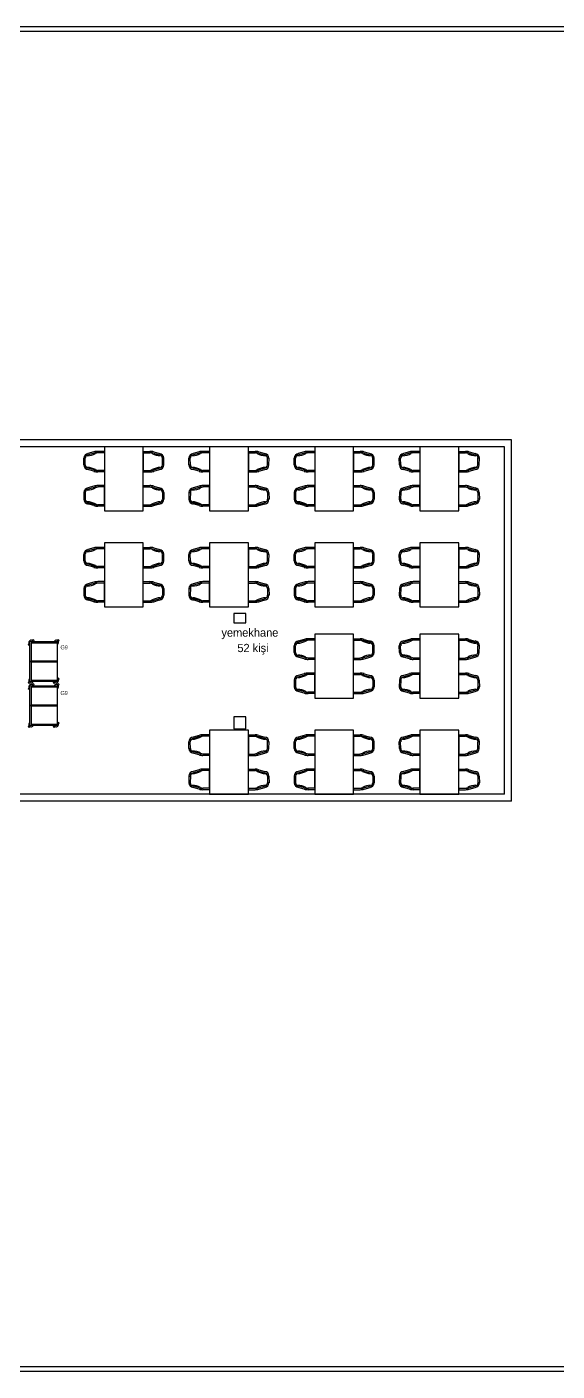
# Model space of a CAD drawing. Header units: centimetres. Extents: x 112015 to 133851, y 84304 to 98493.
# Drawn here: x 117075 to 118235, y 87433 to 90373 of the extents above; entities that cross this region are included whole.
import ezdxf
from ezdxf.enums import TextEntityAlignment as Align

# ---------------------------------------------------------------- set-up
doc = ezdxf.new("R2010")
doc.units = ezdxf.units.CM
doc.header["$LTSCALE"] = 100
doc.header["$MEASUREMENT"] = 0
doc.layers.get('0').update_dxf_attribs({"linetype": 'CONTINUOUS'})
doc.layers.add('01tefris', color=8, linetype='CONTINUOUS')
doc.layers.add('BL-C', color=140, linetype='CONTINUOUS')
doc.layers.add('s-depo', color=140, linetype='CONTINUOUS', lineweight=25)
doc.styles.add('TAKSİM', font='GOTHIC.TTF', dxfattribs={"height": 20})

# ---------------------------------------------------------------- blocks, each defined once
blk = doc.blocks.new('T_masa 01')
for p, q in [((291.2, 153), (294.9, 166)), ((294, 152.2), (297.7, 164.9)), ((319.7, 175), (305.3, 175.1)), ((305.3, 175.1), (305.3, 172.1)), ((319.7, 172), (305.3, 172.1)), ((319.7, 175), (319.7, 172)), ((330.8, 152.2), (327.1, 164.8)), ((333.7, 153), (329.9, 166)), ((366.3, 153), (370.1, 166)), ((369.2, 152.2), (372.9, 164.8)), ((380.3, 175), (394.7, 175.1)), ((380.3, 175), (380.3, 172)), ((380.3, 172), (394.7, 172.1)), ((394.7, 175.1), (394.7, 172.1)), ((406, 152.2), (402.3, 164.9)), ((408.8, 153), (405.1, 166)), ((420, 130), (280, 130)), ((280, 130), (280, 45)), ((280, 130), (280, 45)), ((290, 130), (290, 144.5)), ((293, 130), (290, 130)), ((293, 130), (293, 144.5)), ((293, 130), (332, 130)), ((332, 130), (332, 144.5)), ((332, 130), (335, 130)), ((335, 130), (335, 144.5)), ((365, 130), (365, 144.5)), ((368, 130), (365, 130)), ((368, 130), (368, 144.5)), ((407, 130), (368, 130)), ((407, 130), (407, 144.5)), ((407, 130), (410, 130)), ((410, 130), (410, 144.5)), ((420, 45), (420, 130)), ((280, 45), (420, 45)), ((293, 45), (290, 45)), ((290, 45), (290, 30.5)), ((293, 45), (332, 45)), ((293, 45), (293, 30.5)), ((332, 45), (335, 45)), ((332, 45), (332, 30.5)), ((335, 45), (335, 30.5)), ((368, 45), (365, 45)), ((365, 45), (365, 30.5)), ((407, 45), (368, 45)), ((368, 45), (368, 30.5)), ((407, 45), (410, 45)), ((407, 45), (407, 30.5)), ((410, 45), (410, 30.5)), ((291.2, 22.1), (294.9, 9.1)), ((294, 22.9), (297.7, 10.2)), ((319.7, 3.1), (305.3, 3)), ((305.3, 0), (305.3, 3)), ((319.7, 0.1), (305.3, 0)), ((319.7, 0.1), (319.7, 3.1)), ((330.8, 22.9), (327.1, 10.2)), ((333.7, 22.1), (329.9, 9.1)), ((366.3, 22.1), (370.1, 9.1)), ((369.2, 22.9), (372.9, 10.2)), ((380.3, 3.1), (394.7, 3)), ((380.3, 0.1), (380.3, 3.1)), ((380.3, 0.1), (394.7, 0)), ((394.7, 0), (394.7, 3)), ((406, 22.9), (402.3, 10.2)), ((408.8, 22.1), (405.1, 9.1))]:
    blk.add_line(p, q)
for centre, radius, start, end in [((320, 144.6), 30, 163.7477, 180.1516), ((320, 144.6), 27, 163.7477, 180.1516), ((361.6, 123.4), 71.6, 158.5954, 163.5094), ((305.5, 164.3), 10.8, 91.3108, 172.4726), ((254.9, 170.1), 45, 332.8553, 356.4562), ((305.5, 164.2), 7.83, 91.7921, 175.3866), ((319.5, 164.5), 10.5, 6.6339, 88.8007), ((319.5, 164.4), 7.6, 3.2768, 88.2178), ((369.9, 170.3), 45, 183.847, 207.4478), ((263.4, 123), 71.6, 16.7937, 21.7077), ((305, 144.5), 27, 0.1516, 16.5554), ((305, 144.5), 30, 0.1516, 16.5554), ((395, 144.5), 30, 163.4446, 179.8484), ((395, 144.5), 27, 163.4446, 179.8484), ((436.6, 123), 71.6, 158.2923, 163.2063), ((380.5, 164.5), 10.5, 91.1993, 173.3661), ((330.1, 170.3), 45, 332.5522, 356.153), ((380.5, 164.4), 7.6, 91.7822, 176.7232), ((394.5, 164.3), 10.8, 7.5274, 88.6892), ((394.5, 164.2), 7.83, 4.6134, 88.2079), ((445.1, 170.1), 45, 183.5438, 207.1447), ((338.4, 123.4), 71.6, 16.4906, 21.4046), ((380, 144.6), 27, 359.8484, 16.2523), ((380, 144.6), 30, 359.8484, 16.2523), ((320, 30.5), 30, 179.8484, 196.2523), ((361.6, 51.7), 71.6, 196.4906, 201.4046), ((320, 30.5), 27, 179.8484, 196.2523), ((263.4, 52), 71.6, 338.2923, 343.2063), ((305, 30.6), 27, 343.4446, 359.8484), ((305, 30.6), 30, 343.4446, 359.8484), ((395, 30.6), 30, 180.1516, 196.5554), ((436.6, 52), 71.6, 196.7937, 201.7077), ((395, 30.6), 27, 180.1516, 196.5554), ((338.4, 51.7), 71.6, 338.5954, 343.5094), ((380, 30.5), 27, 343.7477, 0.1516), ((380, 30.5), 30, 343.7477, 0.1516), ((305.5, 10.8), 10.8, 187.5274, 268.6892), ((254.9, 5), 45, 3.5438, 27.1447), ((305.5, 10.8), 7.83, 184.6134, 268.2079), ((319.5, 10.7), 7.6, 271.7822, 356.7232), ((319.5, 10.6), 10.5, 271.1993, 353.3661), ((369.9, 4.8), 45, 152.5522, 176.153), ((380.5, 10.6), 10.5, 186.6339, 268.8007), ((330.1, 4.8), 45, 3.847, 27.4478), ((380.5, 10.7), 7.6, 183.2768, 268.2178), ((394.5, 10.8), 7.83, 271.7921, 355.3866), ((394.5, 10.8), 10.8, 271.3108, 352.4726), ((445.1, 5), 45, 152.8553, 176.4562)]:
    blk.add_arc(centre, radius, start, end)
blk = doc.blocks.new('DFG3')
at = {"layer": 'BL-C', "linetype": 'Continuous', "flags": 128}
for points in [[(43661.1, 11993.8), (43659, 11995.9), (43661.1, 11998.1), (43663.3, 11995.9)], [(43743.5, 11994.5), (43742, 11995.9), (43744.1, 11998.1), (43746.3, 11995.9)], [(43747.5, 11934.5), (43747.5, 11991.5), (43666.5, 11991.5), (43666.5, 11934.5)], [(43750.9, 11987.1), (43753, 11985), (43755.1, 11987.1), (43753, 11989.2)], [(43661.1, 11938.8), (43659, 11940.9), (43661.1, 11943.1), (43663.3, 11940.9)], [(43667.2, 11931.8), (43669, 11930), (43671.1, 11932.1), (43669.6, 11933.6)], [(43750.9, 11932.1), (43753, 11930), (43755.1, 11932.1), (43753, 11934.2)]]:
    blk.add_lwpolyline(points, dxfattribs=at)
for points in [[(43663.5, 11994.5), (43750.5, 11994.5), (43750.5, 11934.5), (43663.5, 11934.5)], [(43708.5, 11934.5), (43705.5, 11934.5), (43705.5, 11991.5), (43708.5, 11991.5)]]:
    blk.add_lwpolyline(points, close=True, dxfattribs=at)
at = {"layer": 'BL-C', "linetype": 'Continuous'}
for centre, start, end in [((43665.5, 11991.5), 36.8699, 246.4218), ((43748.5, 11991.5), 293.5782, 143.1301), ((43665.5, 11936.5), 113.5782, 336.4218), ((43748.5, 11936.5), 203.5782, 66.4218)]:
    blk.add_arc(centre, 5, start, end, dxfattribs=at)

msp = doc.modelspace()

# ---------------------------------------------------------------- linework, layer by layer
for p, q in [((118134.6, 89469.9), (115232.6, 89469.9)), ((118134.6, 88679.9), (118134.6, 89469.9)), ((118119.6, 89454.9), (115647.6, 89454.9)), ((118119.6, 88694.9), (118119.6, 89454.9)), ((118134.6, 88679.9), (116007.6, 88679.9)), ((118119.6, 88694.9), (116022.6, 88694.9))]:
    msp.add_line(p, q)
for points in [[(115028.6, 87433.2), (119143.6, 87433.2), (119143.6, 90373.2), (115028.6, 90373.2)], [(115038.6, 87443.2), (119133.6, 87443.2), (119133.6, 90363.2), (115038.6, 90363.2)], [(117553.6, 89069.9), (117553.6, 89089.9), (117527.6, 89089.9), (117527.6, 89069.9)], [(117553.6, 88837.9), (117553.6, 88863.9), (117527.6, 88863.9), (117527.6, 88837.9)]]:
    msp.add_lwpolyline(points, close=True)

# ---------------------------------------------------------------- block references
at = {"layer": '01tefris', "rotation": 90}
for p in [(117374.6, 89034.9), (117604.6, 89034.9), (117834.6, 89034.9), (118064.6, 89034.9), (117374.6, 88824.9), (117604.6, 88824.9), (117834.6, 88824.9), (118064.6, 88824.9), (117834.6, 88624.9), (118064.6, 88624.9), (117604.6, 88414.9), (117834.6, 88414.9), (118064.6, 88414.9)]:
    msp.add_blockref('T_masa 01', p, dxfattribs=at)
at = {"layer": 's-depo', "rotation": 90}
for p in [(129075.9, 45278.2), (129075.9, 45181.7)]:
    msp.add_blockref('DFG3', p, dxfattribs=at)

# ---------------------------------------------------------------- texts
at = {"style": 'TAKSİM'}
for s, p in [('yemekhane', (117500.6, 89039.5)), ('52 kişi', (117535.4, 89005.8))]:
    msp.add_text(s, height=18, dxfattribs=at).set_placement(p)
for p in [(117156.6, 89011.9), (117156.6, 88912)]:
    msp.add_text('G9', height=8.64, dxfattribs=at).set_placement(p, align=Align.CENTER)

doc.saveas('drawing.dxf')
